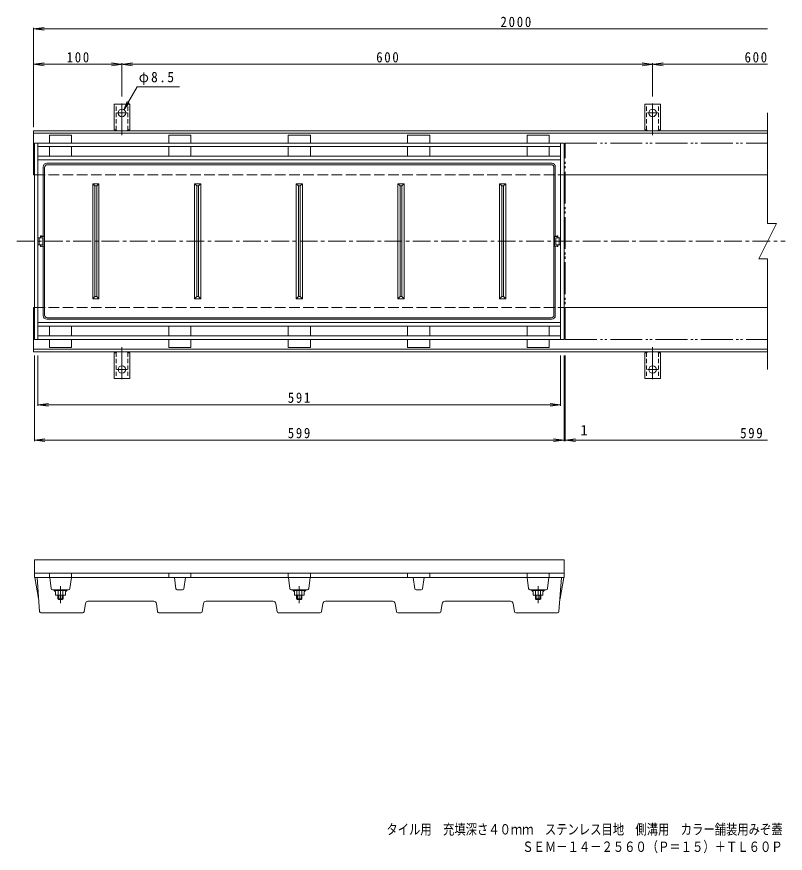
# Model space of a CAD drawing. Units: millimetres at full size, sheet at 1:4; some dimension numbers follow another scale. Extents: x -727 to 730, y -548 to 397.
# Drawn here: x -727 to 142, y -548 to 397 of the extents above; entities that cross this region are included whole.
import ezdxf
from ezdxf.enums import TextEntityAlignment as Align

# ---------------------------------------------------------------- set-up
doc = ezdxf.new("R2010")
doc.units = ezdxf.units.MM
doc.header["$LTSCALE"] = 4
for name, pattern in [('CHAIN1', [8, 5, -1, 1, -1]), ('CHAIN2', [12, 9, -1, 1, -1]), ('DASHED1', [1.8, 1.2, -0.6]), ('DASHED3', [4, 3, -1]), ('DOUBLE_CHAIN2', [12.8, 9, -1, 0.6, -0.6, 0.6, -1])]:
    doc.linetypes.add(name, pattern=pattern)
for name, color, linetype, lineweight in [('0-0_通り芯', 3, 'Continuous', 9), ('0-1_躯体', 2, 'Continuous', 9), ('0-4_その他', 7, 'Continuous', 9), ('0-5_寸法', 7, 'Continuous', 9), ('0-F', 7, 'Continuous', 9)]:
    doc.layers.add(name, color=color, linetype=linetype, lineweight=lineweight)
doc.layers.add('F-5_F-5ﾚｲﾔ', color=2, linetype='Continuous')
doc.styles.add('ＭＳ ゴシック', font='')
doc.styles.get('ＭＳ ゴシック').set_extended_font_data('MS Gothic')

msp = doc.modelspace()

# ---------------------------------------------------------------- linework, layer by layer
at = {"layer": '0-0_通り芯'}
for p, q in [((-690.346, 263.405), (-690.346, 254.405)), ((-555.346, 263.405), (-555.346, 254.405)), ((-420.346, 263.405), (-420.346, 254.405)), ((-420.346, 263.405), (-395.346, 263.405)), ((-395.346, 263.405), (-395.346, 254.405)), ((-260.346, 263.405), (-260.346, 254.405)), ((-125.346, 263.405), (-125.346, 254.405)), ((-707.346, 32.405), (-707.346, 254.405)), ((-707.346, 254.405), (-108.346, 254.405)), ((-703.346, 32.405), (-703.346, 254.405)), ((-703.346, 250.405), (-112.346, 250.405)), ((-690.346, 250.405), (-690.346, 239.405)), ((-665.346, 250.405), (-665.346, 239.405)), ((-555.346, 250.405), (-555.346, 239.405)), ((-530.346, 250.405), (-530.346, 239.405)), ((-420.346, 250.405), (-420.346, 239.405)), ((-395.346, 250.405), (-395.346, 239.405)), ((-285.346, 250.405), (-285.346, 239.405)), ((-260.346, 250.405), (-260.346, 239.405)), ((-150.346, 250.405), (-150.346, 239.405)), ((-125.346, 250.405), (-125.346, 239.405)), ((-112.346, 32.405), (-112.346, 254.405)), ((-108.346, 32.405), (-108.346, 254.405)), ((-703.346, 239.405), (-112.346, 239.405)), ((-703.346, 235.405), (-112.346, 235.405)), ((-697.328, 227.536), (-697.328, 149.072)), ((-693.328, 231.536), (-122.364, 231.536)), ((-692.757, 229.886), (-122.935, 229.886)), ((-118.364, 227.536), (-118.364, 149.072)), ((-695.757, 226.886), (-695.757, 59.925)), ((-119.935, 226.886), (-119.935, 59.925)), ((-641.346, 208.405), (-634.346, 208.405)), ((-641.346, 78.405), (-641.346, 208.405)), ((-641.346, 208.405), (-638.846, 205.905)), ((-634.346, 208.405), (-636.846, 205.905)), ((-634.346, 78.405), (-634.346, 208.405)), ((-526.346, 208.405), (-519.346, 208.405)), ((-526.346, 78.405), (-526.346, 208.405)), ((-526.346, 208.405), (-523.846, 205.905)), ((-519.346, 208.405), (-521.846, 205.905)), ((-519.346, 78.405), (-519.346, 208.405)), ((-411.346, 78.405), (-411.346, 208.405)), ((-411.346, 208.405), (-408.846, 205.905)), ((-411.346, 208.405), (-404.346, 208.405)), ((-404.346, 208.405), (-406.846, 205.905)), ((-404.346, 78.405), (-404.346, 208.405)), ((-296.346, 78.405), (-296.346, 208.405)), ((-289.346, 208.405), (-296.346, 208.405)), ((-296.346, 208.405), (-293.846, 205.905)), ((-289.346, 208.405), (-291.846, 205.905)), ((-289.346, 78.405), (-289.346, 208.405)), ((-181.346, 78.405), (-181.346, 208.405)), ((-174.346, 208.405), (-181.346, 208.405)), ((-181.346, 208.405), (-178.846, 205.905)), ((-174.346, 208.405), (-176.846, 205.905)), ((-174.346, 78.405), (-174.346, 208.405)), ((-638.846, 205.905), (-636.846, 205.905)), ((-638.846, 80.905), (-638.846, 205.905)), ((-636.846, 80.905), (-636.846, 205.905)), ((-523.846, 205.905), (-521.846, 205.905)), ((-523.846, 80.905), (-523.846, 205.905)), ((-521.846, 80.905), (-521.846, 205.905)), ((-408.846, 80.905), (-408.846, 205.905)), ((-408.846, 205.905), (-406.846, 205.905)), ((-406.846, 80.905), (-406.846, 205.905)), ((-293.846, 80.905), (-293.846, 205.905)), ((-291.846, 205.905), (-293.846, 205.905)), ((-291.846, 80.905), (-291.846, 205.905)), ((-178.846, 80.905), (-178.846, 205.905)), ((-176.846, 205.905), (-178.846, 205.905)), ((-176.846, 80.905), (-176.846, 205.905)), ((-703.346, 147.405), (-697.846, 147.405)), ((-701.846, 139.405), (-701.846, 147.405)), ((-700.336, 149.405), (-700.336, 147.405)), ((-697.846, 139.405), (-697.846, 147.405)), ((-696.328, 137.905), (-696.328, 148.905)), ((-119.364, 137.905), (-119.364, 148.905)), ((-117.846, 139.405), (-117.846, 147.405)), ((-112.346, 147.405), (-117.846, 147.405)), ((-115.356, 149.405), (-115.356, 147.405)), ((-113.846, 139.405), (-113.846, 147.405)), ((-703.346, 139.405), (-697.846, 139.405)), ((-700.336, 137.405), (-700.336, 139.405)), ((-697.328, 59.275), (-697.328, 137.739)), ((-118.364, 59.275), (-118.364, 137.739)), ((-112.346, 139.405), (-117.846, 139.405)), ((-115.356, 137.405), (-115.356, 139.405)), ((-641.346, 78.405), (-638.846, 80.905)), ((-641.346, 78.405), (-634.346, 78.405)), ((-638.846, 80.905), (-636.846, 80.905)), ((-634.346, 78.405), (-636.846, 80.905)), ((-526.346, 78.405), (-523.846, 80.905)), ((-526.346, 78.405), (-519.346, 78.405)), ((-523.846, 80.905), (-521.846, 80.905)), ((-519.346, 78.405), (-521.846, 80.905)), ((-411.346, 78.405), (-408.846, 80.905)), ((-411.346, 78.405), (-404.346, 78.405)), ((-408.846, 80.905), (-406.846, 80.905)), ((-404.346, 78.405), (-406.846, 80.905)), ((-296.346, 78.405), (-293.846, 80.905)), ((-289.346, 78.405), (-296.346, 78.405)), ((-291.846, 80.905), (-293.846, 80.905)), ((-289.346, 78.405), (-291.846, 80.905)), ((-181.346, 78.405), (-178.846, 80.905)), ((-174.346, 78.405), (-181.346, 78.405)), ((-176.846, 80.905), (-178.846, 80.905)), ((-174.346, 78.405), (-176.846, 80.905)), ((-692.757, 56.925), (-122.935, 56.925)), ((-703.346, 51.405), (-112.346, 51.405)), ((-703.346, 47.405), (-112.346, 47.405)), ((-693.328, 55.275), (-122.364, 55.275)), ((-690.346, 36.405), (-690.346, 47.405)), ((-665.346, 36.405), (-665.346, 47.405)), ((-555.346, 36.405), (-555.346, 47.405)), ((-530.346, 36.405), (-530.346, 47.405)), ((-420.346, 36.405), (-420.346, 47.405)), ((-395.346, 36.405), (-395.346, 47.405)), ((-285.346, 36.405), (-285.346, 47.405)), ((-260.346, 36.405), (-260.346, 47.405)), ((-150.346, 36.405), (-150.346, 47.405)), ((-125.346, 36.405), (-125.346, 47.405)), ((-707.346, 32.405), (-108.346, 32.405)), ((-703.346, 36.405), (-112.346, 36.405)), ((-690.346, 23.405), (-690.346, 32.405)), ((-555.346, 23.405), (-555.346, 32.405)), ((-420.346, 23.405), (-420.346, 32.405)), ((-395.346, 23.405), (-395.346, 32.405)), ((-260.346, 23.405), (-260.346, 32.405)), ((-125.346, 23.405), (-125.346, 32.405)), ((-420.346, 23.405), (-395.346, 23.405)), ((-108.346, -216.595), (-707.346, -216.595)), ((-707.346, -236.595), (-707.346, -216.595)), ((-108.346, -236.595), (-108.346, -216.595)), ((-108.346, -231.595), (-707.346, -231.595)), ((-690.346, -231.595), (-690.346, -236.595)), ((-665.346, -231.595), (-665.346, -236.595)), ((-555.346, -231.595), (-555.346, -236.595)), ((-530.346, -231.595), (-530.346, -236.595)), ((-420.346, -231.595), (-420.346, -236.595)), ((-395.346, -231.595), (-395.346, -236.595)), ((-285.346, -231.595), (-285.346, -236.595)), ((-260.346, -231.595), (-260.346, -236.595)), ((-150.346, -231.595), (-150.346, -236.595)), ((-125.346, -231.595), (-125.346, -236.595)), ((-108.346, -236.595), (-707.346, -236.595)), ((-702.854, -260.284), (-706.996, -236.595)), ((-701.446, -275.202), (-704.203, -236.595)), ((-688.51, -249.281), (-690.096, -236.595)), ((-667.182, -249.281), (-665.596, -236.595)), ((-547.278, -249.304), (-549.065, -236.595)), ((-538.415, -249.304), (-536.627, -236.595)), ((-418.51, -249.281), (-420.096, -236.595)), ((-397.182, -249.281), (-395.596, -236.595)), ((-277.278, -249.304), (-279.065, -236.595)), ((-268.415, -249.304), (-266.627, -236.595)), ((-148.51, -249.281), (-150.096, -236.595)), ((-127.182, -249.281), (-125.596, -236.595)), ((-114.247, -275.202), (-111.489, -236.595)), ((-112.838, -260.284), (-108.696, -236.595)), ((-687.022, -250.595), (-668.67, -250.595)), ((-684.846, -250.595), (-684.846, -251.395)), ((-684.846, -251.395), (-683.371, -252.995)), ((-684.846, -251.395), (-670.846, -251.395)), ((-683.371, -252.995), (-683.371, -256.595)), ((-680.609, -251.395), (-680.609, -256.595)), ((-675.084, -251.395), (-675.084, -256.595)), ((-670.846, -251.395), (-672.321, -252.995)), ((-672.321, -252.995), (-672.321, -256.595)), ((-670.846, -250.595), (-670.846, -251.395)), ((-545.792, -250.595), (-539.9, -250.595)), ((-417.022, -250.595), (-398.67, -250.595)), ((-414.846, -250.595), (-414.846, -251.395)), ((-414.846, -251.395), (-413.371, -252.995)), ((-414.846, -251.395), (-400.846, -251.395)), ((-413.371, -252.995), (-413.371, -256.595)), ((-410.609, -251.395), (-410.609, -256.595)), ((-405.084, -251.395), (-405.084, -256.595)), ((-400.846, -251.395), (-402.321, -252.995)), ((-402.321, -252.995), (-402.321, -256.595)), ((-400.846, -250.595), (-400.846, -251.395)), ((-269.9, -250.595), (-275.792, -250.595)), ((-128.67, -250.595), (-147.022, -250.595)), ((-144.846, -250.595), (-144.846, -251.395)), ((-130.846, -251.395), (-144.846, -251.395)), ((-144.846, -251.395), (-143.371, -252.995)), ((-143.371, -252.995), (-143.371, -256.595)), ((-140.609, -251.395), (-140.609, -256.595)), ((-135.084, -251.395), (-135.084, -256.595)), ((-130.846, -251.395), (-132.321, -252.995)), ((-132.321, -252.995), (-132.321, -256.595)), ((-130.846, -250.595), (-130.846, -251.395)), ((-683.371, -256.595), (-672.321, -256.595)), ((-680.846, -256.595), (-680.846, -260.595)), ((-680.846, -260.595), (-674.846, -260.595)), ((-679.846, -256.595), (-679.846, -261.595)), ((-675.846, -256.595), (-675.846, -261.595)), ((-674.846, -260.595), (-675.846, -261.595)), ((-674.846, -256.595), (-674.846, -260.595)), ((-572.42, -263.595), (-646.772, -263.595)), ((-437.42, -263.595), (-513.272, -263.595)), ((-413.371, -256.595), (-402.321, -256.595)), ((-410.846, -256.595), (-410.846, -260.595)), ((-410.846, -260.595), (-404.846, -260.595)), ((-409.846, -256.595), (-409.846, -261.595)), ((-405.846, -256.595), (-405.846, -261.595)), ((-404.846, -260.595), (-405.846, -261.595)), ((-404.846, -256.595), (-404.846, -260.595)), ((-378.272, -263.595), (-302.42, -263.595)), ((-243.272, -263.595), (-168.92, -263.595)), ((-132.321, -256.595), (-143.371, -256.595)), ((-140.846, -256.595), (-140.846, -260.595)), ((-134.846, -260.595), (-140.846, -260.595)), ((-140.846, -260.595), (-139.846, -261.595)), ((-139.846, -256.595), (-139.846, -261.595)), ((-135.846, -256.595), (-135.846, -261.595)), ((-134.846, -256.595), (-134.846, -260.595)), ((-649.737, -266.138), (-651.15, -275.323)), ((-569.455, -266.138), (-568.042, -275.323)), ((-516.237, -266.138), (-517.65, -275.323)), ((-434.455, -266.138), (-433.042, -275.323)), ((-381.237, -266.138), (-382.65, -275.323)), ((-299.455, -266.138), (-298.042, -275.323)), ((-246.237, -266.138), (-247.65, -275.323)), ((-165.955, -266.138), (-164.542, -275.323)), ((-699.949, -276.595), (-652.633, -276.595)), ((-566.559, -276.595), (-519.133, -276.595)), ((-431.559, -276.595), (-384.133, -276.595)), ((-249.133, -276.595), (-296.559, -276.595)), ((-115.743, -276.595), (-163.059, -276.595))]:
    msp.add_line(p, q, dxfattribs=at)
at = {"layer": '0-0_通り芯', "linetype": 'CHAIN1'}
for p, q in [((-727.346, 143.405), (141.654, 143.405)), ((-677.846, -246.595), (-677.846, -265.595)), ((-407.846, -246.595), (-407.846, -265.595)), ((-137.846, -246.595), (-137.846, -265.595))]:
    msp.add_line(p, q, dxfattribs=at)
at = {"layer": '0-0_通り芯', "linetype": 'DOUBLE_CHAIN2'}
msp.add_line((-107.346, 32.405), (121.654, 32.405), dxfattribs=at)
at = {"layer": '0-0_通り芯'}
for points in [[(-690.346, 263.405), (-665.346, 263.405), (-665.346, 254.405)], [(-555.346, 263.405), (-530.346, 263.405), (-530.346, 254.405)], [(-260.346, 263.405), (-285.346, 263.405), (-285.346, 254.405)], [(-125.346, 263.405), (-150.346, 263.405), (-150.346, 254.405)], [(-690.346, 23.405), (-665.346, 23.405), (-665.346, 32.405)], [(-555.346, 23.405), (-530.346, 23.405), (-530.346, 32.405)], [(-260.346, 23.405), (-285.346, 23.405), (-285.346, 32.405)], [(-125.346, 23.405), (-150.346, 23.405), (-150.346, 32.405)], [(-680.846, -260.595), (-679.846, -261.595), (-675.846, -261.595)], [(-410.846, -260.595), (-409.846, -261.595), (-405.846, -261.595)], [(-134.846, -260.595), (-135.846, -261.595), (-139.846, -261.595)]]:
    msp.add_lwpolyline(points, dxfattribs=at)
at = {"layer": '0-0_通り芯', "linetype": 'DOUBLE_CHAIN2'}
msp.add_lwpolyline([(-107.346, 32.405), (-107.346, 254.405), (121.654, 254.405)], dxfattribs=at)
at = {"layer": '0-0_通り芯'}
for points in [[(-700.336, 149.405), (-699.336, 148.905), (-696.328, 148.905), (-699.336, 149.405)], [(-115.356, 149.405), (-116.356, 148.905), (-119.364, 148.905), (-116.356, 149.405)], [(-700.336, 137.405), (-699.336, 137.905), (-696.328, 137.905), (-699.336, 137.405)], [(-115.356, 137.405), (-116.356, 137.905), (-119.364, 137.905), (-116.356, 137.405)]]:
    msp.add_lwpolyline(points, close=True, dxfattribs=at)
for centre, radius, start, end in [((-693.328, 227.536), 4, 90, 180), ((-692.757, 226.886), 3, 90, 180), ((-122.935, 226.886), 3, 0, 90), ((-122.364, 227.536), 4, 0, 90), ((-693.328, 59.275), 4, 180, 270), ((-692.757, 59.925), 3, 180, 270), ((-122.935, 59.925), 3, 270, 0), ((-122.364, 59.275), 4, 270, 0), ((-687.022, -249.095), 1.5, 187.12502, 270), ((-668.67, -249.095), 1.5, 270, 352.87498), ((-545.792, -249.095), 1.5, 188.00487, 270), ((-539.9, -249.095), 1.5, 270, 351.99513), ((-417.022, -249.095), 1.5, 187.12502, 270), ((-398.67, -249.095), 1.5, 270, 352.87498), ((-275.792, -249.095), 1.5, 188.00487, 270), ((-269.9, -249.095), 1.5, 270, 351.99513), ((-147.022, -249.095), 1.5, 187.12502, 270), ((-128.67, -249.095), 1.5, 270, 352.87498), ((-698.913, -259.595), 4, 189.91936, 208.66345), ((-646.772, -266.595), 3, 90, 171.25371), ((-572.42, -266.595), 3, 8.74629, 90), ((-513.272, -266.595), 3, 90, 171.25366), ((-437.42, -266.595), 3, 8.74634, 90), ((-378.272, -266.595), 3, 90, 171.25366), ((-302.42, -266.595), 3, 8.74634, 90), ((-243.272, -266.595), 3, 90, 171.25371), ((-168.92, -266.595), 3, 8.74629, 90), ((-116.779, -259.595), 4, 331.33655, 350.08064), ((-699.949, -275.095), 1.5, 184.08511, 270), ((-652.633, -275.095), 1.5, 270, 351.254), ((-566.559, -275.095), 1.5, 188.74602, 270), ((-519.133, -275.095), 1.5, 270, 351.25409), ((-431.559, -275.095), 1.5, 188.74591, 270), ((-384.133, -275.095), 1.5, 270, 351.25409), ((-296.559, -275.095), 1.5, 188.74591, 270), ((-249.133, -275.095), 1.5, 270, 351.25398), ((-163.059, -275.095), 1.5, 188.746, 270), ((-115.743, -275.095), 1.5, 270, 355.91489)]:
    msp.add_arc(centre, radius, start, end, dxfattribs=at)
at = {"layer": '0-1_躯体'}
for p, q in [((-608.346, 298.405), (-617.096, 298.405)), ((-617.096, 269.405), (-617.096, 298.405)), ((-608.346, 298.405), (-599.596, 298.405)), ((-599.596, 269.405), (-599.596, 298.405)), ((-8.346, 298.405), (-17.096, 298.405)), ((-17.096, 269.405), (-17.096, 298.405)), ((-8.346, 298.405), (0.404, 298.405)), ((0.404, 269.405), (0.404, 298.405)), ((121.654, 163.405), (121.654, 288.405)), ((-708.346, 218.405), (-708.346, 268.405)), ((-708.346, 268.405), (121.654, 268.405)), ((-708.346, 265.405), (121.654, 265.405)), ((-617.096, 269.405), (-615.846, 269.405)), ((-599.596, 269.405), (-600.846, 269.405)), ((-17.096, 269.405), (-15.846, 269.405)), ((0.404, 269.405), (-0.846, 269.405)), ((-708.346, 218.405), (-707.346, 218.405)), ((-108.346, 218.405), (121.654, 218.405)), ((121.654, -1.595), (121.654, 123.405)), ((-708.346, 68.405), (-708.346, 18.405)), ((-708.346, 68.405), (-707.346, 68.405)), ((-108.346, 68.405), (121.654, 68.405)), ((-708.346, 21.405), (121.654, 21.405)), ((-708.346, 18.405), (121.654, 18.405)), ((-617.096, 17.405), (-615.846, 17.405)), ((-617.096, 17.405), (-617.096, -11.595)), ((-599.596, 17.405), (-600.846, 17.405)), ((-599.596, 17.405), (-599.596, -11.595)), ((-17.096, 17.405), (-15.846, 17.405)), ((-17.096, 17.405), (-17.096, -11.595)), ((0.404, 17.405), (-0.846, 17.405)), ((0.404, 17.405), (0.404, -11.595)), ((-608.346, -11.595), (-617.096, -11.595)), ((-608.346, -11.595), (-599.596, -11.595)), ((-8.346, -11.595), (-17.096, -11.595)), ((-8.346, -11.595), (0.404, -11.595))]:
    msp.add_line(p, q, dxfattribs=at)
at = {"layer": '0-1_躯体', "linetype": 'DASHED1'}
for p, q in [((-615.096, 269.259), (-615.096, 298.405)), ((-601.596, 269.259), (-601.596, 298.405)), ((-15.096, 269.259), (-15.096, 298.405)), ((-1.596, 269.259), (-1.596, 298.405)), ((-615.096, 17.551), (-615.096, -11.595)), ((-601.596, 17.551), (-601.596, -11.595)), ((-15.096, 17.551), (-15.096, -11.595)), ((-1.596, 17.551), (-1.596, -11.595))]:
    msp.add_line(p, q, dxfattribs=at)
at = {"layer": '0-1_躯体', "linetype": 'CHAIN2'}
for p, q in [((-608.346, 299.186), (-608.346, 259.405)), ((-8.346, 299.186), (-8.346, 259.405)), ((-608.346, 288.405), (-614.122, 288.405)), ((-608.346, 288.405), (-602.57, 288.405)), ((-8.346, 288.405), (-14.122, 288.405)), ((-8.346, 288.405), (-2.57, 288.405)), ((-608.346, -12.375), (-608.346, 27.405)), ((-8.346, -12.375), (-8.346, 27.405)), ((-608.346, -1.594), (-614.122, -1.594)), ((-608.346, -1.594), (-602.57, -1.594)), ((-8.346, -1.594), (-14.122, -1.594)), ((-8.346, -1.594), (-2.57, -1.594))]:
    msp.add_line(p, q, dxfattribs=at)
at = {"layer": '0-1_躯体', "linetype": 'DASHED3'}
for p, q in [((-707.346, 218.405), (-108.346, 218.405)), ((-707.346, 68.405), (-108.346, 68.405))]:
    msp.add_line(p, q, dxfattribs=at)
at = {"layer": '0-1_躯体'}
msp.add_lwpolyline([(121.654, 163.405), (131.654, 163.405), (111.654, 123.405), (121.654, 123.405)], dxfattribs=at)
for centre in [(-608.346, 288.405), (-8.346, 288.405), (-608.346, -1.594), (-8.346, -1.594)]:
    msp.add_circle(centre, 4.25, dxfattribs=at)
for centre, start, end in [((-615.846, 267.405), 30.00051, 90), ((-600.846, 267.405), 90, 149.99949), ((-15.846, 267.405), 30.00051, 90), ((-0.846, 267.405), 90, 149.99949), ((-615.846, 19.405), 270, 329.99949), ((-600.846, 19.405), 210.00051, 270), ((-15.846, 19.405), 270, 329.99949), ((-0.846, 19.405), 210.00051, 270)]:
    msp.add_arc(centre, 2, start, end, dxfattribs=at)
at = {"layer": '0-4_その他'}
for p, q in [((-707.346, 14.405), (-707.346, -82.595)), ((-703.346, 14.405), (-703.346, -42.595)), ((-112.346, 14.405), (-112.346, -42.595)), ((-108.346, 14.405), (-108.346, -82.595)), ((-107.346, 14.405), (-107.346, -82.595)), ((-703.346, -41.395), (-691.449, -39.829)), ((-703.346, -41.395), (-112.346, -41.395)), ((-703.346, -41.395), (-691.449, -42.961)), ((-112.346, -41.395), (-124.243, -39.829)), ((-112.346, -41.395), (-124.243, -42.961)), ((-707.346, -81.395), (-695.449, -79.829)), ((-707.346, -81.395), (-695.449, -82.961)), ((-707.346, -81.395), (121.654, -81.395)), ((-108.346, -81.395), (-120.243, -79.829)), ((-108.346, -81.395), (-120.243, -82.961)), ((-107.346, -81.395), (-95.449, -79.829)), ((-107.346, -81.395), (-95.449, -82.961))]:
    msp.add_line(p, q, dxfattribs=at)
at = {"layer": '0-5_寸法'}
for q in [(-602.394, 301.325), (-600.134, 300.019)]:
    msp.add_line((-606.221, 292.086), q, dxfattribs=at)
msp.add_lwpolyline([(-606.221, 292.086), (-591.26, 317.999), (-543.477, 317.999)], dxfattribs=at)
at = {"layer": '0-F'}
for p, q in [((-708.346, 383.405), (-696.449, 384.972)), ((-708.346, 272.405), (-708.346, 384.605)), ((-708.346, 383.405), (-696.449, 381.839)), ((-708.346, 383.405), (121.654, 383.405)), ((-708.346, 343.405), (-696.449, 344.972)), ((-708.346, 343.405), (-696.449, 341.839)), ((-708.346, 343.405), (121.654, 343.405)), ((-596.449, 341.839), (-620.244, 344.972)), ((-596.449, 344.972), (-620.244, 341.839)), ((-608.346, 307.132), (-608.346, 344.605)), ((3.551, 341.839), (-20.243, 344.972)), ((3.551, 344.972), (-20.243, 341.839)), ((-8.346, 307.132), (-8.346, 344.605))]:
    msp.add_line(p, q, dxfattribs=at)

# ---------------------------------------------------------------- texts
at = {"layer": '0-4_その他', "color": 2, "style": 'ＭＳ ゴシック'}
msp.add_text('1', height=11.73, dxfattribs=at).set_placement((-89.917, -79.395), align=Align.BOTTOM_LEFT)
at = {"layer": '0-4_その他', "color": 2, "char_height": 11.73, "attachment_point": 7, "style": 'ＭＳ ゴシック'}
for s, insert in [('\\T1.27;\\W0.9;591', (-420.846, -39.395)), ('\\T1.27;\\W0.9;599', (-420.846, -79.395)), ('\\T1.27;\\W0.9;599', (90.681, -79.395))]:
    msp.add_mtext(s, dxfattribs=dict(at, insert=insert))
at = {"layer": '0-5_寸法', "color": 2, "insert": (-589.368, 319.999), "char_height": 11.73, "attachment_point": 7, "style": 'ＭＳ ゴシック'}
msp.add_mtext('\\T1.21;\\W0.95;φ8.5', dxfattribs=at)
at = {"layer": '0-F', "color": 2, "char_height": 11.73, "attachment_point": 7, "style": 'ＭＳ ゴシック'}
for s, insert in [('\\T1.28;\\W0.9;2000', (-180.329, 385.405)), ('\\T1.27;\\W0.9;100', (-670.846, 345.405)), ('\\T1.27;\\W0.9;600', (-320.846, 345.405)), ('\\T1.27;\\W0.9;600', (95.654, 345.405))]:
    msp.add_mtext(s, dxfattribs=dict(at, insert=insert))
at = {"layer": 'F-5_F-5ﾚｲﾔ', "style": 'ＭＳ ゴシック', "width": 0.8}
for s, p in [('タイル用\u3000充填深さ４０ｍｍ\u3000ステンレス目地\u3000側溝用\u3000カラー舗装用みぞ蓋\u3000', (-309.363, -530.705)), ('\u3000\u3000\u3000\u3000\u3000\u3000\u3000\u3000\u3000\u3000\u3000\u3000ＳＥＭ－１４－２５６０（Ｐ＝１５）＋ＴＬ６０Ｐ', (-309.363, -550.367))]:
    msp.add_text(s, height=11.73, dxfattribs=at).set_placement(p, align=Align.BOTTOM_LEFT)

doc.saveas('drawing.dxf')
